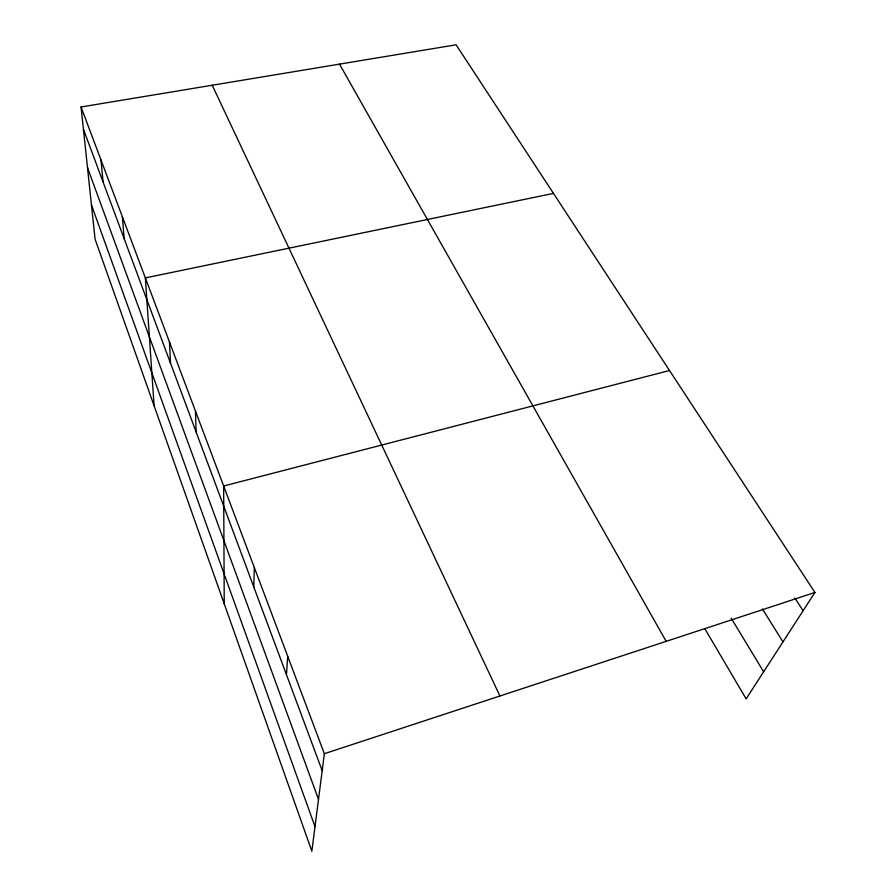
<?xml version="1.0" encoding="UTF-8"?>
<svg xmlns="http://www.w3.org/2000/svg" width="896" height="896" viewBox="0 0 896 896"><rect width="100%" height="100%" fill="white"/><g stroke="black" fill="none" stroke-linecap="round" stroke-linejoin="round"><path stroke-width="1.34" d="M253.77 586.869L254.296 567.459M286.451 674.677L287.739 656.342M81.066 106.982L324.363 753.704L311.853 851.2L95.088 239.187L81.066 106.982L456.098 44.8L814.934 592.458L746.133 698.869L704.973 628.947M324.363 753.704L814.934 592.458M669.514 370.507L223.653 486.002L224.235 603.837M553.459 193.39L145.365 277.906L154.09 405.787M794.864 597.957L803.107 610.758M762.418 608.955L782.97 641.906M731.237 618.229L763.638 671.798M339.506 64.131L666.165 641.357M212.218 85.232L499.934 696.002M83.429 129.248L322.179 770.683M87.494 167.586L318.506 799.378M91.448 204.904L315 826.672M100.979 159.902L103.096 182.067M122.36 216.731L124.174 238.728M169.456 341.925L170.542 363.294M195.462 411.074L196.101 431.962"/></g></svg>
